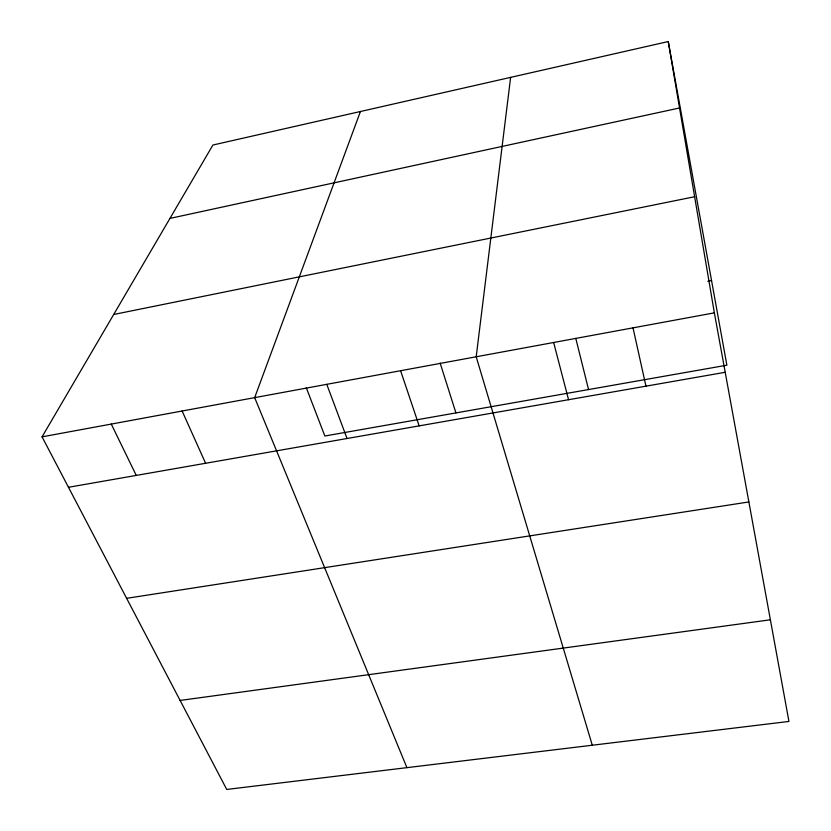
<?xml version="1.0" encoding="UTF-8"?>
<svg xmlns="http://www.w3.org/2000/svg" width="831" height="831" viewBox="0 0 831 831"><rect width="100%" height="100%" fill="white"/><g stroke="black" fill="none" stroke-linecap="round" stroke-linejoin="round"><path stroke-width="1.25" d="M510.629 77.366L476.194 356.769L592.285 745.23M360.436 111.499L254.67 397.634L406.91 767.657M668.259 41.55L714.359 312.851L788.941 721.443L226.738 789.45L42.059 436.846L212.913 145.03L668.259 41.55L726.876 365.193L324.859 436.005L306.296 387.776M169.95 218.408L679.54 107.978M113.702 314.482L694.633 196.729M707.815 281.283L711.544 280.577M42.059 436.846L714.359 312.851M68.474 487.288L725.214 372.288M126.634 598.32L748.876 501.945M180.109 700.44L770.389 619.791M111.271 424.08L136.253 475.415M182.124 411.013L205.6 463.272M326.77 384.338L347.046 438.508M400.594 370.719L419.167 425.877M440.139 363.074L455.928 412.924M553.643 342.486L568.56 399.721M575.79 338.394L588.556 389.562M633.014 327.85L645.947 386.166"/></g></svg>
